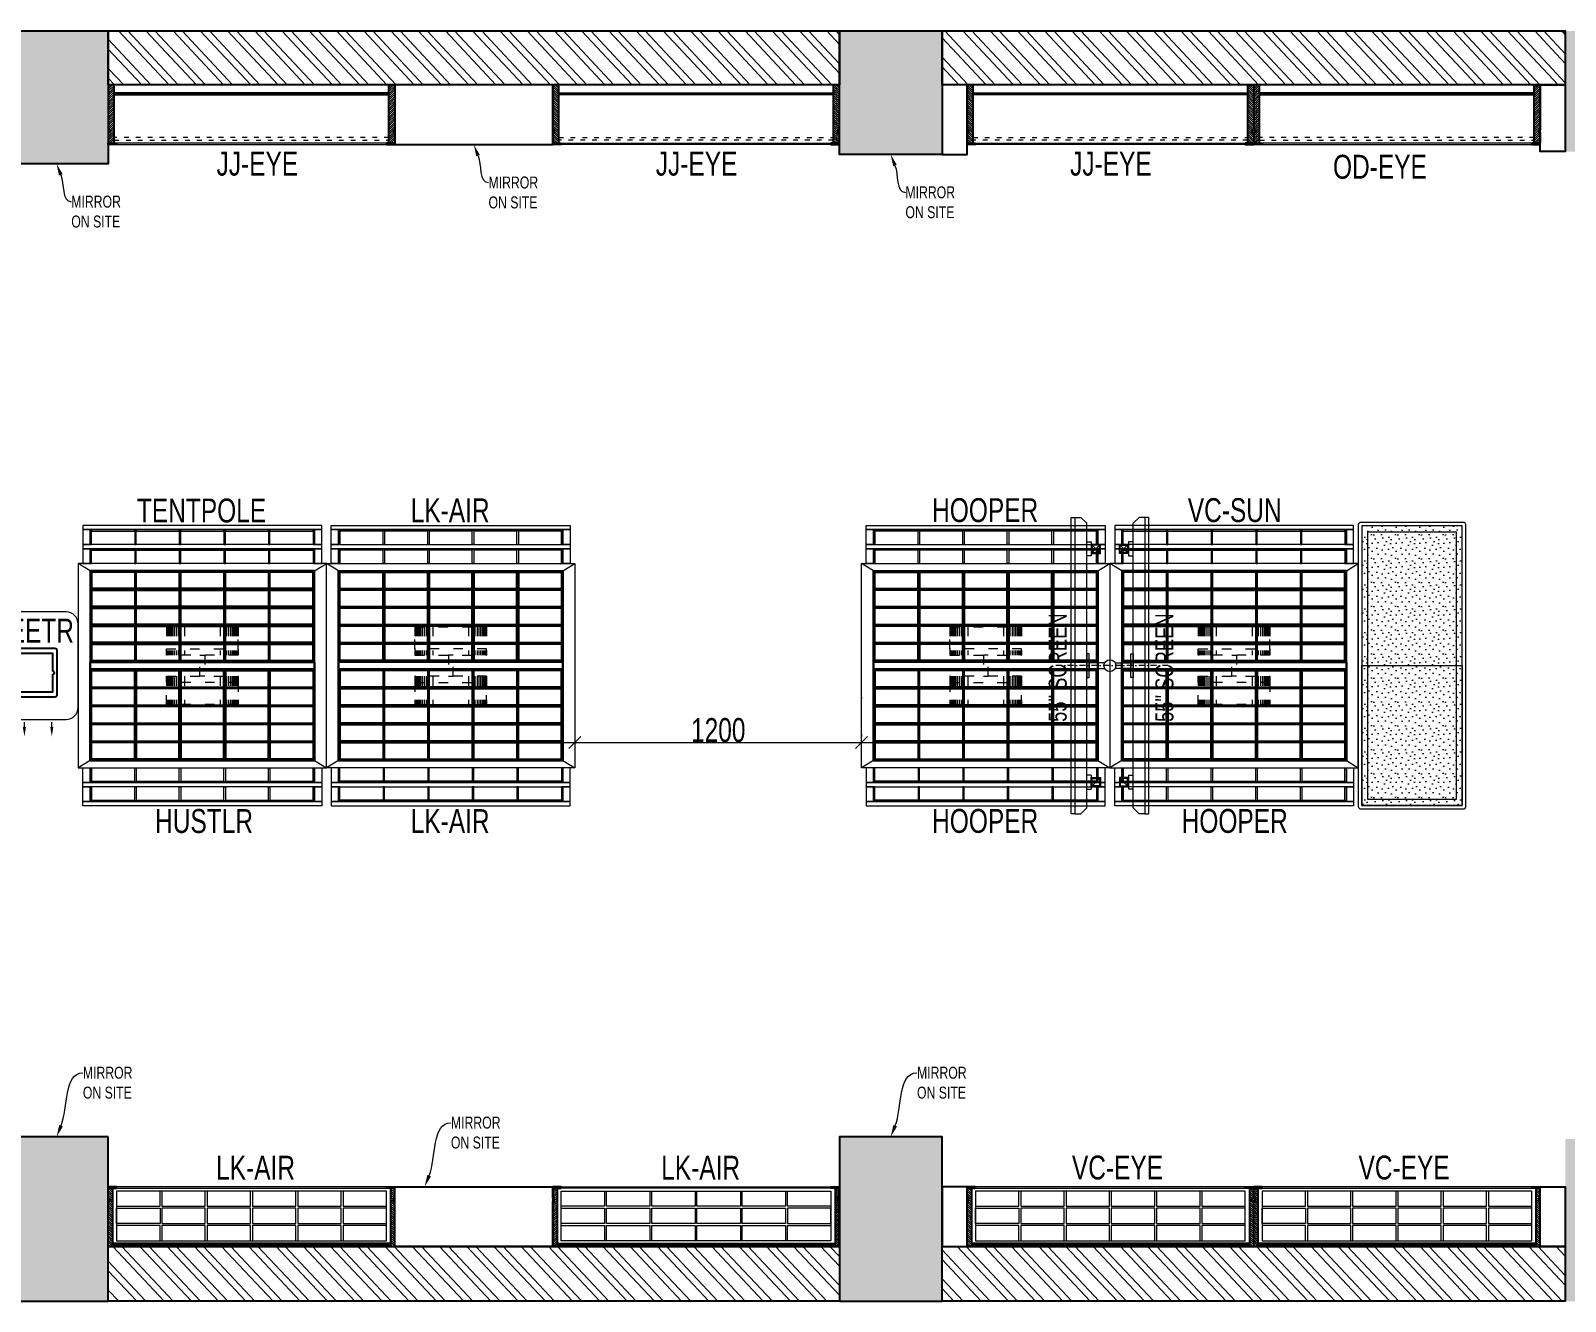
# Model space of a CAD drawing. Header units: feet. Extents: x 7066739 to 7090002, y -5586942 to -5581621.
# Drawn here: x 7072892 to 7079317, y -5586942 to -5581621 of the extents above; entities that cross this region are included whole.
import ezdxf
from ezdxf import colors
from ezdxf.entities.mleader import LeaderData, LeaderLine
from ezdxf.math import Vec2, Vec3

# ---------------------------------------------------------------- set-up
doc = ezdxf.new("R2010")
doc.units = ezdxf.units.FT
doc.header["$LTSCALE"] = 33
doc.header["$MEASUREMENT"] = 0
doc.header["$PDMODE"] = 3
doc.header["$PDSIZE"] = -1
for name, pattern in [('ACAD_ISO03W100', [30, 12, -18]), ('DASHDOT2', [0.5, 0.25, -0.125, 0, -0.125]), ('DOT2', [0.125, 0, -0.125]), ('HIDDEN2', [4.7625, 3.175, -1.5875])]:
    doc.linetypes.add(name, pattern=pattern)
doc.layers.add('A-WALL', color=1, linetype='Continuous')
doc.layers.add('column', color=10, linetype='Continuous')
for name, color, linetype, lineweight in [('LENS-DIM', 252, 'Continuous', 5), ('LENS-HATCH', 251, 'Continuous', 5), ('LENS-PARTITION', 21, 'Continuous', 25), ('LENS-TEXT', 31, 'Continuous', 5), ('LENS_DIMENSION', 193, 'Continuous', 0), ('LK-EQPMT', 3, 'Continuous', 18), ('LK-FF&E FLOOR', 1, 'Continuous', 9), ('LK-FF&E WALL', 1, 'Continuous', 9), ('LK-IT', 3, 'Continuous', 18), ('LN-ELEVATION-1', 81, 'Continuous', 25), ('LN-ELEVATION-2', 103, 'Continuous', 20), ('LN-ELEVATION-3', 125, 'Continuous', 18), ('LN-ELEVATION-4', 145, 'Continuous', 13), ('LN-ELEVATION-5', 167, 'Continuous', 5), ('LN-HATCH', 251, 'Continuous', 0), ('PLANO-TXT', 252, 'Continuous', 5)]:
    doc.layers.add(name, color=color, linetype=linetype, lineweight=lineweight)
doc.styles.add('LK TXT', font='GILC____.TTF', dxfattribs={"height": 100})
doc.styles.get("Standard").update_dxf_attribs({"font": 'GILC____.TTF'})
doc.dimstyles.new('100MM', dxfattribs={"dimtxt": 100, "dimasz": 50, "dimexe": 65, "dimexo": 65, "dimtad": 1, "dimdec": 0, "dimtxsty": 'Standard', "dimblk": 'OBLIQUE', "dimcen": 2.5, "dimdle": 65, "dimclrd": 256, "dimclre": 256, "dimclrt": 1, "dimadec": 0, "dimazin": 0, "dimtfac": 1, "dimtdec": 0, "dimtmove": 1, "dimatfit": 3, "dimfxl": 1, "dimlwd": -1, "dimlwe": -1, "dimarcsym": 0})
pattern_1 = [(45, (7858054.0837, 3504049.203), (-4.4901280605, 4.4901280605), [])]

# ---------------------------------------------------------------- blocks, each defined once
blk = doc.blocks.new('A$Cb4ac870e')
at = {"layer": 'column'}
h = blk.add_hatch(color=8, dxfattribs=at)
h.dxf.hatch_style = 1
h.paths.add_polyline_path([(-5928, 4888), (-6355, 4888), (-6355, 4338), (-5928, 4338)])
h.paths.add_polyline_path([(-10256, 4888), (-10685, 4888), (-10685, 4383), (-10256, 4383)])
h.paths.add_polyline_path([(-16785.5, 4888), (-17218.5, 4888), (-17218.5, 4332), (-16785.5, 4332)])
h.paths.add_polyline_path([(-19473.5, 257), (-19703.5, 257), (-19703.5, -432), (-19473.5, -432)])
h.paths.add_polyline_path([(-16785.5, 257), (-17218.5, 257), (-17218.5, -432), (-16785.5, -432)])
h.paths.add_polyline_path([(-13294.5, 257), (-13724.5, 257), (-13724.5, -432), (-13294.5, -432)])
h.paths.add_polyline_path([(0, 458), (-455, 458), (-455, 0), (0, 0)])
h.paths.add_polyline_path([(-20164.5, 59), (-20668.5, 59), (-20668.5, -432), (-20164.5, -432)])
h.paths.add_polyline_path([(-20181.5, 4377), (-20622.5, 4377), (-20622.5, 4888), (-20181.5, 4888)])
h.paths.add_polyline_path([(-10256, 248), (-10685, 248), (-10685, -432), (-10256, -432)])
h.paths.add_polyline_path([(-13724.5, 4888), (-13294.5, 4888), (-13294.5, 4371), (-13724.5, 4371)])
h.paths.add_polyline_path([(-19703.5, 4183), (-19703.5, 4888), (-19473.5, 4888), (-19473.5, 4183)])
h.paths.add_polyline_path([(0, 4888), (-438, 4888), (-438, 4365), (0, 4365)])
at = {"layer": 'LN-HATCH'}
h = blk.add_hatch(dxfattribs=at)
h.set_pattern_fill('ANSI32', color=256, scale=222, angle=88.11)
h.set_pattern_definition([(133.11, (-3379912.135, 5464496.31), (-60.7760807, -56.89315), []), (133.11, (-3379910.84, 5464535.53), (-60.7760807, -56.89315), [])])
h.paths.add_polyline_path([(-20622.5, 4659), (-22526.1, 4659), (-22526.1, 4889), (-20622.5, 4889)])
h.paths.add_polyline_path([(-19703.5, 4659), (-20181.5, 4659), (-20181.5, 4888), (-19703.5, 4888)])
h.paths.add_polyline_path([(-17218.5, 4659), (-19473.5, 4659), (-19473.5, 4888), (-17218.5, 4888)])
h.paths.add_polyline_path([(-13724.5, 4662), (-16785.5, 4662), (-16785.5, 4888), (-13724.5, 4888)])
h.paths.add_polyline_path([(-10685, 4662), (-13294.5, 4662), (-13294.5, 4888), (-10685, 4888)])
h.paths.add_polyline_path([(-6355, 4649), (-10256, 4649), (-10256, 4888), (-6355, 4888)])
h.paths.add_polyline_path([(-438, 4658), (-5928, 4658), (-5928, 4888), (-438, 4888)])
h.paths.add_polyline_path([(-227.5, 458), (0, 458), (0, 4365), (-227.5, 4365)])
h.paths.add_polyline_path([(-10256, -202), (-6729, -202), (-6729, 230), (-455, 230), (-455, 0), (-6499, 0), (-6499, -432), (-10256, -432)])
h.paths.add_polyline_path([(-13294.5, -202), (-10685, -202), (-10685, -432), (-13294.5, -432)])
h.paths.add_polyline_path([(-16785.5, -202), (-13724.5, -202), (-13724.5, -432), (-16785.5, -432)])
h.paths.add_polyline_path([(-19473.5, -202), (-17218.5, -202), (-17218.5, -432), (-19473.5, -432)])
h.paths.add_polyline_path([(-20164.5, -202), (-19703.5, -202), (-19703.5, -432), (-20164.5, -432)])
h.paths.add_polyline_path([(-21695.5, -190), (-20668.5, -190), (-20668.5, -432), (-21695.5, -432)])
at = {"layer": 'A-WALL'}
for points in [[(-13724.5, 4662), (-16785.5, 4662), (-16785.5, 4888), (-13724.5, 4888)], [(-10685, 4662), (-13294.5, 4662), (-13294.5, 4888), (-10685, 4888)], [(-16785.5, -202), (-13724.5, -202), (-13724.5, -432), (-16785.5, -432)], [(-13294.5, -202), (-10685, -202), (-10685, -432), (-13294.5, -432)]]:
    blk.add_lwpolyline(points, close=True, dxfattribs=at)
at = {"layer": 'column'}
for points in [[(-17218.5, 4888), (-16785.5, 4888), (-16785.5, 4332), (-17218.5, 4332)], [(-16785.5, 257), (-17218.5, 257), (-17218.5, -432), (-16785.5, -432)]]:
    blk.add_lwpolyline(points, close=True, dxfattribs=at)
for points in [[(-13724.5, 4888), (-13294.5, 4888), (-13294.5, 4371), (-13724.5, 4371), (-13724.5, 4888)], [(-13294.5, -432), (-13294.5, 257), (-13724.5, 257), (-13724.5, -432), (-13294.5, -432)]]:
    blk.add_lwpolyline(points, dxfattribs=at)
blk = doc.blocks.new('VC HD 1200')
at = {"layer": 'LN-HATCH', "ltscale": 0.5}
h = blk.add_hatch(dxfattribs=at)
h.set_pattern_fill('ANSI31', color=256, scale=2)
h.set_pattern_definition([(45, (3760859.753, 1795248.936), (-4.490128061, 4.490128061), [])])
h.paths.add_polyline_path([(-1200, 250), (-1200, 60), (-1194, 60), (-1194, 50), (-1200, 50), (-1200, 6), (-1182, 6), (-1182, 250)])
h = blk.add_hatch(dxfattribs=at)
h.set_pattern_fill('ANSI31', color=256, scale=2)
h.set_pattern_definition(pattern_1)
h.paths.add_polyline_path([(0, 250), (0, 60), (-6, 60), (-6, 50), (0, 50), (0, 6), (-18, 6), (-18, 250)])
h = blk.add_hatch(dxfattribs=at)
h.set_pattern_fill('ANSI31', color=256, scale=2)
h.set_pattern_definition([(45, (7858047.0837, 3504049.203), (-4.4901280605, 4.4901280605), [])])
h.paths.add_polyline_path([(-1165, 6), (-1165, 0), (-1200, 0), (-1200, 6)])
h = blk.add_hatch(dxfattribs=at)
h.set_pattern_fill('ANSI31', color=256, scale=2)
h.set_pattern_definition(pattern_1)
h.paths.add_polyline_path([(-28, 6), (-28, 0), (0, 0), (0, 6)])
at = {"layer": 'LN-ELEVATION-1', "ltscale": 0.5}
for points in [[(-1200, 250), (-1200, 60), (-1194, 60), (-1194, 50), (-1200, 50), (-1200, 6), (-1182, 6), (-1182, 250)], [(-18, 238), (-1182, 238), (-1182, 244), (-18, 244)], [(0, 250), (0, 60), (-6, 60), (-6, 50), (0, 50), (0, 6), (-18, 6), (-18, 250)], [(-1165, 6), (-1165, 0), (-1200, 0), (-1200, 6)], [(-35, 6), (-35, 0), (0, 0), (0, 6)]]:
    blk.add_lwpolyline(points, close=True, dxfattribs=at)
at = {"layer": 'LN-ELEVATION-3', "ltscale": 0.5}
for p, q in [((-1182, 250), (-18, 250)), ((-1165, 6), (-35, 6)), ((-35, 0), (-1165, 0))]:
    blk.add_line(p, q, dxfattribs=at)
for points in [[(-1165, 226), (-35, 226), (-35, 18), (-1165, 18)], [(-1165, 226), (-983.3, 226), (-983.3, 162), (-1165, 162)], [(-975.3, 226), (-793.7, 226), (-793.7, 162), (-975.3, 162)], [(-785.7, 226), (-604, 226), (-604, 162), (-785.7, 162)], [(-596, 226), (-414.3, 226), (-414.3, 162), (-596, 162)], [(-406.3, 226), (-224.7, 226), (-224.7, 162), (-406.3, 162)], [(-216.7, 226), (-35, 226), (-35, 162), (-216.7, 162)], [(-1165, 90), (-983.3, 90), (-983.3, 154), (-1165, 154)], [(-975.3, 154), (-793.7, 154), (-793.7, 90), (-975.3, 90)], [(-785.7, 154), (-604, 154), (-604, 90), (-785.7, 90)], [(-596, 154), (-414.3, 154), (-414.3, 90), (-596, 90)], [(-406.3, 154), (-224.7, 154), (-224.7, 90), (-406.3, 90)], [(-216.7, 154), (-35, 154), (-35, 90), (-216.7, 90)], [(-1165, 82), (-983.3, 82), (-983.3, 18), (-1165, 18)], [(-975.3, 82), (-793.7, 82), (-793.7, 18), (-975.3, 18)], [(-785.7, 82), (-604, 82), (-604, 18), (-785.7, 18)], [(-596, 82), (-414.3, 82), (-414.3, 18), (-596, 18)], [(-406.3, 82), (-224.7, 82), (-224.7, 18), (-406.3, 18)], [(-216.7, 82), (-35, 82), (-35, 18), (-216.7, 18)]]:
    blk.add_lwpolyline(points, close=True, dxfattribs=at)
blk = doc.blocks.new('ffgd')
at = {"layer": 'LN-ELEVATION-4', "linetype": 'ACAD_ISO03W100', "ltscale": 0.1}
blk.add_lwpolyline([(0, 47.3), (0, -41.5), (-20, -41.5), (-20, 47.3)], close=True, dxfattribs=at)
at = {"layer": 'LN-ELEVATION-5', "linetype": 'ACAD_ISO03W100', "ltscale": 0.1}
for p, q in [((-159.9, 165.7), (-159.9, 47.3)), ((-159.7, 165.7), (-159.7, 47.3)), ((-159.4, 165.7), (-159.4, 47.3)), ((-159, 165.7), (-159, 47.3)), ((-158.5, 165.7), (-158.5, 47.3)), ((-157.9, 165.7), (-157.9, 47.3)), ((-157.1, 165.7), (-157.1, 47.3)), ((-156.1, 165.7), (-156.1, 47.3)), ((-154.1, 165.7), (-154.1, 47.3)), ((-151.1, 165.7), (-151.1, 47.3)), ((-146.1, 165.7), (-146.1, 47.3)), ((-141.1, 165.7), (-141.1, 47.3)), ((-135.1, 165.7), (-135.1, 47.3)), ((-128.1, 165.7), (-128.1, 47.3)), ((-120.1, 165.7), (-120.1, 47.3)), ((-111.1, 165.7), (-111.1, 47.3)), ((-102.1, 165.7), (-102.1, 47.3)), ((-85, 165.7), (-85, 47.3)), ((65, 165.7), (65, 47.3)), ((82.1, 165.7), (82.1, 47.3)), ((91.1, 165.7), (91.1, 47.3)), ((100.1, 165.7), (100.1, 47.3)), ((108.1, 165.7), (108.1, 47.3)), ((115.1, 165.7), (115.1, 47.3)), ((121.1, 165.7), (121.1, 47.3)), ((126.1, 165.7), (126.1, 47.3)), ((131.1, 165.7), (131.1, 47.3)), ((134.1, 165.7), (134.1, 47.3)), ((136.1, 165.7), (136.1, 47.3)), ((137.1, 165.7), (137.1, 47.3)), ((137.9, 165.7), (137.9, 47.3)), ((138.5, 165.7), (138.5, 47.3)), ((139, 165.7), (139, 47.3)), ((139.4, 165.7), (139.4, 47.3)), ((139.7, 165.7), (139.7, 47.3)), ((139.9, 165.7), (139.9, 47.3)), ((-159.9, -41.5), (-159.9, -159.9)), ((-159.7, -41.5), (-159.7, -159.9)), ((-159.4, -41.5), (-159.4, -159.9)), ((-159, -41.5), (-159, -159.9)), ((-158.5, -41.5), (-158.5, -159.9)), ((-157.9, -41.5), (-157.9, -159.9)), ((-157.1, -41.5), (-157.1, -159.9)), ((-156.1, -41.5), (-156.1, -159.9)), ((-154.1, -41.5), (-154.1, -159.9)), ((-151.1, -41.5), (-151.1, -159.9)), ((-146.1, -41.5), (-146.1, -159.9)), ((-141.1, -41.5), (-141.1, -159.9)), ((-135.1, -41.5), (-135.1, -159.9)), ((-128.1, -41.5), (-128.1, -159.9)), ((-120.1, -41.5), (-120.1, -159.9)), ((-111.1, -41.5), (-111.1, -159.9)), ((-102.1, -41.5), (-102.1, -159.9)), ((-85, -41.5), (-85, -159.9)), ((65, -41.5), (65, -159.9)), ((82.1, -41.5), (82.1, -159.9)), ((91.1, -41.5), (91.1, -159.9)), ((100.1, -41.5), (100.1, -159.9)), ((108.1, -41.5), (108.1, -159.9)), ((115.1, -41.5), (115.1, -159.9)), ((121.1, -41.5), (121.1, -159.9)), ((126.1, -41.5), (126.1, -159.9)), ((131.1, -41.5), (131.1, -159.9)), ((134.1, -41.5), (134.1, -159.9)), ((136.1, -41.5), (136.1, -159.9)), ((137.1, -41.5), (137.1, -159.9)), ((137.9, -41.5), (137.9, -159.9)), ((138.5, -41.5), (138.5, -159.9)), ((139, -41.5), (139, -159.9)), ((139.4, -41.5), (139.4, -159.9)), ((139.7, -41.5), (139.7, -159.9)), ((139.9, -41.5), (139.9, -159.9))]:
    blk.add_line(p, q, dxfattribs=at)
for points in [[(140, 73), (140, 165.7), (-160, 165.7), (-160, 73)], [(140, -67.1), (140, -159.9), (-160, -159.9), (-160, -67.1)]]:
    blk.add_lwpolyline(points, dxfattribs=at)
for points in [[(140, 73), (140, 47.3), (-160, 47.3), (-160, 73)], [(140, -41.5), (140, -67.1), (-160, -67.1), (-160, -41.5)]]:
    blk.add_lwpolyline(points, close=True, dxfattribs=at)
blk = doc.blocks.new('EURO 1040 x 1175')
at = {"layer": 'LN-ELEVATION-1'}
for points in [[(-470, -327.4), (470, -327.4), (470, 467.6), (-470, 467.6)], [(-470, 85.1), (470, 85.1), (470, 467.6), (-470, 467.6)], [(-283.2, 85.1), (-277.2, 85.1), (-277.2, 467.6), (-283.2, 467.6)], [(-96.4, 85.1), (-90.4, 85.1), (-90.4, 467.6), (-96.4, 467.6)], [(90.4, 85.1), (96.4, 85.1), (96.4, 467.6), (90.4, 467.6)], [(277.2, 85.1), (283.2, 85.1), (283.2, 467.6), (277.2, 467.6)], [(-470, 386.6), (-283.2, 386.6), (-283.2, 392.6), (-470, 392.6)], [(-277.2, 386.6), (-96.4, 386.6), (-96.4, 392.6), (-277.2, 392.6)], [(-90.4, 386.6), (90.4, 386.6), (90.4, 392.6), (-90.4, 392.6)], [(96.4, 386.6), (277.2, 386.6), (277.2, 392.6), (96.4, 392.6)], [(283.2, 386.6), (470, 386.6), (470, 392.6), (283.2, 392.6)], [(-470, 311.2), (-283.2, 311.2), (-283.2, 317.2), (-470, 317.2)], [(-277.2, 311.2), (-96.4, 311.2), (-96.4, 317.2), (-277.2, 317.2)], [(-90.4, 311.2), (90.4, 311.2), (90.4, 317.2), (-90.4, 317.2)], [(96.4, 311.2), (277.2, 311.2), (277.2, 317.2), (96.4, 317.2)], [(283.2, 311.2), (470, 311.2), (470, 317.2), (283.2, 317.2)], [(-470, 235.8), (-283.2, 235.8), (-283.2, 241.8), (-470, 241.8)], [(-277.2, 235.8), (-96.4, 235.8), (-96.4, 241.8), (-277.2, 241.8)], [(-90.4, 235.8), (90.4, 235.8), (90.4, 241.8), (-90.4, 241.8)], [(96.4, 235.8), (277.2, 235.8), (277.2, 241.8), (96.4, 241.8)], [(283.2, 235.8), (470, 235.8), (470, 241.8), (283.2, 241.8)], [(-470, 160.4), (-283.2, 160.4), (-283.2, 166.4), (-470, 166.4)], [(-277.2, 160.4), (-96.4, 160.4), (-96.4, 166.4), (-277.2, 166.4)], [(-90.4, 160.4), (90.4, 160.4), (90.4, 166.4), (-90.4, 166.4)], [(96.4, 160.4), (277.2, 160.4), (277.2, 166.4), (96.4, 166.4)], [(283.2, 160.4), (470, 160.4), (470, 166.4), (283.2, 166.4)], [(-470, 85.1), (470, 85.1), (470, 55.1), (-470, 55.1)], [(-470, 55.1), (470, 55.1), (470, -327.4), (-470, -327.4)], [(-283.2, 55.1), (-277.2, 55.1), (-277.2, -327.4), (-283.2, -327.4)], [(-96.4, 55.1), (-90.4, 55.1), (-90.4, -327.4), (-96.4, -327.4)], [(90.4, 55.1), (96.4, 55.1), (96.4, -327.4), (90.4, -327.4)], [(277.2, 55.1), (283.2, 55.1), (283.2, -327.4), (277.2, -327.4)], [(-470, -20.3), (-283.2, -20.3), (-283.2, -26.3), (-470, -26.3)], [(-277.2, -20.3), (-96.4, -20.3), (-96.4, -26.3), (-277.2, -26.3)], [(-90.4, -20.3), (90.4, -20.3), (90.4, -26.3), (-90.4, -26.3)], [(96.4, -20.3), (277.2, -20.3), (277.2, -26.3), (96.4, -26.3)], [(283.2, -20.3), (470, -20.3), (470, -26.3), (283.2, -26.3)], [(-470, -95.7), (-283.2, -95.7), (-283.2, -101.7), (-470, -101.7)], [(-277.2, -95.7), (-96.4, -95.7), (-96.4, -101.7), (-277.2, -101.7)], [(-90.4, -95.7), (90.4, -95.7), (90.4, -101.7), (-90.4, -101.7)], [(96.4, -95.7), (277.2, -95.7), (277.2, -101.7), (96.4, -101.7)], [(283.2, -95.7), (470, -95.7), (470, -101.7), (283.2, -101.7)], [(-470, -171.1), (-283.2, -171.1), (-283.2, -177.1), (-470, -177.1)], [(-277.2, -171.1), (-96.4, -171.1), (-96.4, -177.1), (-277.2, -177.1)], [(-90.4, -171.1), (90.4, -171.1), (90.4, -177.1), (-90.4, -177.1)], [(96.4, -171.1), (277.2, -171.1), (277.2, -177.1), (96.4, -177.1)], [(283.2, -171.1), (470, -171.1), (470, -177.1), (283.2, -177.1)], [(-470, -246.4), (-283.2, -246.4), (-283.2, -252.4), (-470, -252.4)], [(-277.2, -246.4), (-96.4, -246.4), (-96.4, -252.4), (-277.2, -252.4)], [(-90.4, -246.4), (90.4, -246.4), (90.4, -252.4), (-90.4, -252.4)], [(96.4, -246.4), (277.2, -246.4), (277.2, -252.4), (96.4, -252.4)], [(283.2, -246.4), (470, -246.4), (470, -252.4), (283.2, -252.4)]]:
    blk.add_lwpolyline(points, close=True, dxfattribs=at)
for points in [[(-283.2, 461.6), (-464, 461.6), (-464, 317.2)], [(-96.4, 461.6), (-277.2, 461.6)], [(90.4, 461.6), (-90.4, 461.6)], [(277.2, 461.6), (96.4, 461.6)], [(464, 317.2), (464, 461.6), (283.2, 461.6)], [(-464, 311.2), (-464, 241.8)], [(464, 241.8), (464, 311.2)], [(-464, 235.8), (-464, 166.4)], [(464, 166.4), (464, 235.8)], [(-464, 160.4), (-464, 91.1), (-283.2, 91.1)], [(283.2, 91.1), (464, 91.1), (464, 160.4)], [(-277.2, 91.1), (-96.4, 91.1)], [(-90.4, 91.1), (90.4, 91.1)], [(96.4, 91.1), (277.2, 91.1)], [(-464, -20.3), (-464, 49.1), (-283.2, 49.1)], [(-277.2, 49.1), (-96.4, 49.1)], [(-90.4, 49.1), (90.4, 49.1)], [(96.4, 49.1), (277.2, 49.1)], [(283.2, 49.1), (464, 49.1), (464, -20.3)], [(-464, -95.7), (-464, -26.3)], [(464, -26.3), (464, -95.7)], [(-464, -171.1), (-464, -101.7)], [(464, -101.7), (464, -171.1)], [(-283.2, -321.4), (-464, -321.4), (-464, -177.1)], [(464, -177.1), (464, -321.4), (283.2, -321.4)], [(-96.4, -321.4), (-277.2, -321.4)], [(90.4, -321.4), (-90.4, -321.4)], [(277.2, -321.4), (96.4, -321.4)]]:
    blk.add_lwpolyline(points, dxfattribs=at)
at = {"layer": 'LN-ELEVATION-2'}
blk.add_lwpolyline([(-520, -357.4), (520, -357.4), (520, 497.6), (-520, 497.6)], close=True, dxfattribs=at)
for points in [[(-470, 467.6), (-520, 497.6)], [(470, 467.6), (520, 497.6)], [(-470, -327.4), (-520, -357.4)], [(470, -327.4), (520, -357.4)]]:
    blk.add_lwpolyline(points, dxfattribs=at)
at = {"layer": 'LN-ELEVATION-3'}
for points in [[(-500, 559.6), (500, 559.6), (500, 577.6), (-500, 577.6)], [(-500, 497.6), (-470, 497.6), (-470, 559.6), (-500, 559.6)], [(470, 497.6), (500, 497.6), (500, 559.6), (470, 559.6)], [(-500, -357.4), (-470, -357.4), (-470, -419.4), (-500, -419.4)], [(470, -357.4), (500, -357.4), (500, -419.4), (470, -419.4)], [(-500, -419.4), (500, -419.4), (500, -437.4), (-500, -437.4)]]:
    blk.add_lwpolyline(points, close=True, dxfattribs=at)
at = {"layer": 'LN-ELEVATION-4'}
for points in [[(-500, 639.6), (500, 639.6), (500, 657.6), (-500, 657.6)], [(-500, 577.6), (-470, 577.6), (-470, 639.6), (-500, 639.6)], [(470, 577.6), (500, 577.6), (500, 639.6), (470, 639.6)], [(-470, 497.6), (-464, 497.6), (-464, 559.6), (-470, 559.6)], [(-464, 553.6), (-283.2, 553.6), (-283.2, 559.6), (-464, 559.6)], [(-283.2, 497.6), (-277.2, 497.6), (-277.2, 559.6), (-283.2, 559.6)], [(-277.2, 553.6), (-96.4, 553.6), (-96.4, 559.6), (-277.2, 559.6)], [(-96.4, 497.6), (-90.4, 497.6), (-90.4, 559.6), (-96.4, 559.6)], [(-90.4, 553.6), (90.4, 553.6), (90.4, 559.6), (-90.4, 559.6)], [(90.4, 497.6), (96.4, 497.6), (96.4, 559.6), (90.4, 559.6)], [(96.4, 553.6), (277.2, 553.6), (277.2, 559.6), (96.4, 559.6)], [(277.2, 497.6), (283.2, 497.6), (283.2, 559.6), (277.2, 559.6)], [(283.2, 553.6), (464, 553.6), (464, 559.6), (283.2, 559.6)], [(464, 497.6), (470, 497.6), (470, 559.6), (464, 559.6)], [(-470, -357.4), (-464, -357.4), (-464, -419.4), (-470, -419.4)], [(-283.2, -357.4), (-277.2, -357.4), (-277.2, -419.4), (-283.2, -419.4)], [(-96.4, -357.4), (-90.4, -357.4), (-90.4, -419.4), (-96.4, -419.4)], [(90.4, -357.4), (96.4, -357.4), (96.4, -419.4), (90.4, -419.4)], [(277.2, -357.4), (283.2, -357.4), (283.2, -419.4), (277.2, -419.4)], [(464, -357.4), (470, -357.4), (470, -419.4), (464, -419.4)], [(-500, -437.4), (-470, -437.4), (-470, -499.4), (-500, -499.4)], [(-464, -413.4), (-283.2, -413.4), (-283.2, -419.4), (-464, -419.4)], [(-277.2, -413.4), (-96.4, -413.4), (-96.4, -419.4), (-277.2, -419.4)], [(-90.4, -413.4), (90.4, -413.4), (90.4, -419.4), (-90.4, -419.4)], [(96.4, -413.4), (277.2, -413.4), (277.2, -419.4), (96.4, -419.4)], [(283.2, -413.4), (464, -413.4), (464, -419.4), (283.2, -419.4)], [(470, -437.4), (500, -437.4), (500, -499.4), (470, -499.4)], [(-500, -499.4), (500, -499.4), (500, -517.4), (-500, -517.4)]]:
    blk.add_lwpolyline(points, close=True, dxfattribs=at)
at = {"layer": 'LN-ELEVATION-5'}
for points in [[(-470, 577.6), (-464, 577.6), (-464, 639.6), (-470, 639.6)], [(-464, 633.6), (-283.2, 633.6), (-283.2, 639.6), (-464, 639.6)], [(-283.2, 577.6), (-277.2, 577.6), (-277.2, 639.6), (-283.2, 639.6)], [(-277.2, 633.6), (-96.4, 633.6), (-96.4, 639.6), (-277.2, 639.6)], [(-96.4, 577.6), (-90.4, 577.6), (-90.4, 639.6), (-96.4, 639.6)], [(-90.4, 633.6), (90.4, 633.6), (90.4, 639.6), (-90.4, 639.6)], [(90.4, 577.6), (96.4, 577.6), (96.4, 639.6), (90.4, 639.6)], [(96.4, 633.6), (277.2, 633.6), (277.2, 639.6), (96.4, 639.6)], [(277.2, 577.6), (283.2, 577.6), (283.2, 639.6), (277.2, 639.6)], [(283.2, 633.6), (464, 633.6), (464, 639.6), (283.2, 639.6)], [(464, 577.6), (470, 577.6), (470, 639.6), (464, 639.6)], [(-470, -437.4), (-464, -437.4), (-464, -499.4), (-470, -499.4)], [(-283.2, -437.4), (-277.2, -437.4), (-277.2, -499.4), (-283.2, -499.4)], [(-96.4, -437.4), (-90.4, -437.4), (-90.4, -499.4), (-96.4, -499.4)], [(90.4, -437.4), (96.4, -437.4), (96.4, -499.4), (90.4, -499.4)], [(277.2, -437.4), (283.2, -437.4), (283.2, -499.4), (277.2, -499.4)], [(464, -437.4), (470, -437.4), (470, -499.4), (464, -499.4)], [(-464, -493.4), (-283.2, -493.4), (-283.2, -499.4), (-464, -499.4)], [(-277.2, -493.4), (-96.4, -493.4), (-96.4, -499.4), (-277.2, -499.4)], [(-90.4, -493.4), (90.4, -493.4), (90.4, -499.4), (-90.4, -499.4)], [(96.4, -493.4), (277.2, -493.4), (277.2, -499.4), (96.4, -499.4)], [(283.2, -493.4), (464, -493.4), (464, -499.4), (283.2, -499.4)]]:
    blk.add_lwpolyline(points, close=True, dxfattribs=at)
at = {"layer": 'LENS-DIM'}
blk.add_blockref('ffgd', (10, 67.1), dxfattribs=at)
blk = doc.blocks.new('GREETR 450x450')
at = {"layer": 'LN-ELEVATION-1', "linetype": 'ByBlock', "lineweight": -2}
for p, q in [((481.3, 339.7), (461, 339.7)), ((481.3, 225), (461, 225)), ((481.3, 110.3), (461, 110.3))]:
    blk.add_line(p, q, dxfattribs=at)
at = {"layer": 'LN-ELEVATION-1'}
for points in [[(355.5, 98.3), (355.5, 352.3, 0.414214), (345.5, 362.3), (163.5, 362.3, 0.414214), (153.5, 352.3), (153.5, 98.3, 0.414214), (163.5, 88.3), (345.5, 88.3, 0.414214)], [(264, 342.8), (336.5, 342.8), (336.5, 107.8), (172.5, 107.8), (172.5, 342.8), (245, 342.8, 0.327538), (246.9, 344.2, -0.733799), (262.1, 344.2, 0.327538)]]:
    blk.add_lwpolyline(points, format="xyb", close=True, dxfattribs=at)
at = {"layer": 'LN-ELEVATION-1', "linetype": 'ByBlock', "lineweight": -2}
for points in [[(481.3, 346.4), (481.3, 333.1), (521.3, 339.7)], [(481.3, 231.7), (481.3, 218.3), (521.3, 225)], [(481.3, 116.9), (481.3, 103.6), (521.3, 110.3)]]:
    blk.add_solid(points, dxfattribs=at)
at = {"layer": 'LN-ELEVATION-2'}
blk.add_lwpolyline([(50, 0), (400, 0, 0.414214), (450, 50), (450, 400, 0.414214), (400, 450), (50, 450, 0.414214), (0, 400), (0, 50, 0.414214)], format="xyb", close=True, dxfattribs=at)
at = {"layer": 'LENS-TEXT', "color": 0, "linetype": 'Continuous', "ltscale": 3, "insert": (78.9, 218.7), "char_height": 100, "attachment_point": 5, "rotation": 90, "style": 'LK TXT'}
blk.add_mtext_dynamic_manual_height_columns('GREETR', width=353.056, gutter_width=0.5, heights=[0], dxfattribs=at)
blk = doc.blocks.new('JJ SH 1200')
at = {"layer": 'LN-HATCH', "ltscale": 0.5}
h = blk.add_hatch(dxfattribs=at)
h.set_pattern_fill('ANSI31', color=256, scale=2)
h.set_pattern_definition([(45, (4097187.331, 1708800.267), (-4.4901280605, 4.4901280605), [])])
h.paths.add_polyline_path([(792.1, 220), (792.1, 30), (786.1, 30), (786.1, 20), (792.1, 20), (792.1, -24), (767.1, -24), (767.1, 220)])
h.paths.add_polyline_path([(-382.9, 180), (767.1, 180), (767.1, 186), (-382.9, 186)])
h.paths.add_polyline_path([(757.1, -24), (757.1, -30), (792.1, -30), (792.1, -24)])
h.paths.add_polyline_path([(-407.9, 220), (-407.9, 30), (-401.9, 30), (-401.9, 20), (-407.9, 20), (-407.9, -24), (-382.9, -24), (-382.9, 220)])
h.paths.add_polyline_path([(-372.9, -24), (-372.9, -30), (-407.9, -30), (-407.9, -24)])
at = {"layer": 'LN-ELEVATION-1', "ltscale": 0.5}
for points in [[(-407.9, 220), (-407.9, 30), (-401.9, 30), (-401.9, 20), (-407.9, 20), (-407.9, -24), (-382.9, -24), (-382.9, 220)], [(792.1, 220), (792.1, 30), (786.1, 30), (786.1, 20), (792.1, 20), (792.1, -24), (767.1, -24), (767.1, 220)], [(-382.9, 180), (767.1, 180), (767.1, 186), (-382.9, 186)], [(-372.9, -24), (-372.9, -30), (-407.9, -30), (-407.9, -24)], [(757.1, -24), (757.1, -30), (792.1, -30), (792.1, -24)]]:
    blk.add_lwpolyline(points, close=True, dxfattribs=at)
at = {"layer": 'LN-ELEVATION-3', "ltscale": 0.5}
for p, q in [((767.1, 220), (-382.9, 220)), ((757.1, -24), (-372.9, -24)), ((-372.9, -30), (757.1, -30))]:
    blk.add_line(p, q, dxfattribs=at)
at = {"layer": 'LN-ELEVATION-4', "linetype": 'ACAD_ISO03W100', "ltscale": 0.05}
blk.add_lwpolyline([(767.1, 0), (-382.9, 0), (-382.9, -12), (767.1, -12)], close=True, dxfattribs=at)
blk = doc.blocks.new('_Oblique')
at = {"color": 0, "lineweight": -2}
blk.add_line((-0.5, -0.5), (0.5, 0.5), dxfattribs=at)
blk = doc.blocks.new('*D50')
at = {"layer": 'Defpoints', "color": 0}
for p in [(7075170.5, -5584280.4), (7076370.5, -5584280.4), (7076370.5, -5584602.4)]:
    blk.add_point(p, dxfattribs=at)
at = {"layer": 'LENS_DIMENSION', "linetype": 'DOT2'}
for p, q in [((7075170.5, -5584345.4), (7075170.5, -5584667.4)), ((7076370.5, -5584345.4), (7076370.5, -5584667.4))]:
    blk.add_line(p, q, dxfattribs=at)
at = {"layer": 'LENS_DIMENSION'}
blk.add_line((7075105.5, -5584602.4), (7076435.5, -5584602.4), dxfattribs=at)
at = {"layer": 'LENS_DIMENSION', "xscale": 50, "yscale": 50, "zscale": 50, "rotation": 180}
blk.add_blockref('_Oblique', (7075170.5, -5584602.4), dxfattribs=at)
at = {"layer": 'LENS_DIMENSION', "xscale": 50, "yscale": 50, "zscale": 50}
blk.add_blockref('_Oblique', (7076370.5, -5584602.4), dxfattribs=at)
at = {"layer": 'LENS_DIMENSION', "color": 1, "insert": (7075770.5, -5584550.6), "char_height": 100, "attachment_point": 5}
blk.add_mtext('1200', dxfattribs=at)
blk = doc.blocks.new('55INCH')
at = {"layer": 'LK-EQPMT', "ltscale": 12}
for p, q in [((2111558.8, 1135690.5), (2111583.2, 1135690.5)), ((2111583.2, 1135690.5), (2111607.7, 1135666)), ((2111607.7, 1134473.9), (2111607.7, 1135666)), ((2111607.7, 1135587.9), (2111627.2, 1135587.9)), ((2111627.2, 1135587.9), (2111627.2, 1135529.3)), ((2111627.2, 1135529.3), (2111607.7, 1135529.3)), ((2111627.2, 1134610.6), (2111607.7, 1134610.6)), ((2111627.2, 1134610.6), (2111627.2, 1134552)), ((2111607.7, 1134552), (2111627.2, 1134552)), ((2111583.2, 1134449.5), (2111607.7, 1134473.9)), ((2111558.8, 1134449.5), (2111583.2, 1134449.5))]:
    blk.add_line(p, q, dxfattribs=at)
at = {"layer": 'LK-EQPMT'}
for p, q in [((2111661.6, 1135543.3), (2111631, 1135573.9)), ((2111661.6, 1135573.9), (2111631, 1135543.3)), ((2111661.6, 1134597.1), (2111631, 1134566.5))]:
    blk.add_line(p, q, dxfattribs=at)
at = {"layer": 'LK-EQPMT', "ltscale": 12}
blk.add_lwpolyline([(2111542.6, 1135690.5), (2111558.8, 1135690.5), (2111558.8, 1134449.5), (2111542.6, 1134449.5)], close=True, dxfattribs=at)
at = {"layer": 'LK-EQPMT'}
for points in [[(2111627.2, 1135577.7), (2111627.2, 1135539.5), (2111665.4, 1135539.5), (2111665.4, 1135577.7)], [(2111631, 1135573.9), (2111631, 1135543.3), (2111661.6, 1135543.3), (2111661.6, 1135573.9)], [(2111627.2, 1134562.7), (2111627.2, 1134600.9), (2111665.4, 1134600.9), (2111665.4, 1134562.7)], [(2111631, 1134566.5), (2111631, 1134597.1), (2111661.6, 1134597.1), (2111661.6, 1134566.5)]]:
    blk.add_lwpolyline(points, close=True, dxfattribs=at)
blk = doc.blocks.new('2 seater bench')
at = {"layer": 'LENS-HATCH', "lineweight": 0}
h = blk.add_hatch(dxfattribs=at)
h.set_pattern_fill('STIP1', color=177, scale=100, angle=270, pattern_type=2)
h.set_pattern_definition([(270, (6617251.08, -170421.61), (100, -2e-13), [0, -100]), (270, (6617235.08, -170433.61), (100, -2e-13), [0, -100]), (270, (6617211.08, -170428.61), (100, -2e-13), [0, -100]), (270, (6617188.08, -170463.61), (100, -2e-13), [0, -100]), (270, (6617224.08, -170460.61), (100, -2e-13), [0, -100]), (270, (6617248.08, -170487.61), (100, -2e-13), [0, -100]), (270, (6617255.08, -170452.61), (100, -2e-13), [0, -100]), (270, (6617214.08, -170494.61), (100, -2e-13), [0, -100]), (270, (6617182.08, -170489.61), (100, -2e-13), [0, -100]), (270, (6617167.08, -170415.61), (100, -2e-13), [0, -100]), (270, (6617187.08, -170433.61), (100, -2e-13), [0, -100]), (270, (6617168.08, -170447.61), (100, -2e-13), [0, -100]), (270, (6617232.08, -170508.61), (100, -2e-13), [0, -100]), (270, (6617207.08, -170476.61), (100, -2e-13), [0, -100]), (270, (6617240.08, -170468.61), (100, -2e-13), [0, -100]), (270, (6617231.08, -170485.61), (100, -2e-13), [0, -100]), (270, (6617204.08, -170449.61), (100, -2e-13), [0, -100]), (270, (6617258.08, -170477.61), (100, -2e-13), [0, -100]), (270, (6617199.08, -170508.61), (100, -2e-13), [0, -100]), (270, (6617169.08, -170505.61), (100, -2e-13), [0, -100])])
h.paths.add_polyline_path([(585, 210), (0, 210), (0, -210), (585, -210)])
h.paths.add_polyline_path([(0, 245), (0, -210)])
h.paths.add_polyline_path([(-585, 210), (0, 210), (0, -210), (-585, -210)])
at = {"layer": 'LN-ELEVATION-2', "ltscale": 0.5}
for points in [[(-585, 210), (0, 210), (0, -210), (-585, -210)], [(585, 210), (0, 210), (0, -210), (585, -210)]]:
    blk.add_lwpolyline(points, close=True, dxfattribs=at)
at = {"layer": 'LN-ELEVATION-5', "ltscale": 0.5}
blk.add_lwpolyline([(590, 225), (-590, 225, 0.414214), (-600, 215), (-600, -215, 0.414214), (-590, -225), (590, -225, 0.414214), (600, -215), (600, 215, 0.414214)], format="xyb", close=True, dxfattribs=at)
blk.add_lwpolyline([(585, 210), (-585, 210), (-585, -210), (585, -210)], close=True, dxfattribs=at)
at = {"layer": 'LN-ELEVATION-5', "linetype": 'HIDDEN2', "ltscale": 11}
blk.add_lwpolyline([(-560, 185), (560, 185), (560, -185), (-560, -185)], close=True, dxfattribs=at)

msp = doc.modelspace()

# ---------------------------------------------------------------- linework, layer by layer
at = {"layer": 'LENS-PARTITION'}
for points in [[(7074416.5, -5582098.4), (7075077.5, -5582098.4), (7075077.5, -5581848.4), (7074416.5, -5581848.4)], [(7076812.3, -5581848.4), (7076707.5, -5581848.4), (7076707.5, -5582139.4), (7076812.3, -5582139.4)], [(7079212.3, -5581848.4), (7079317.1, -5581848.4), (7079317.1, -5582127.4), (7079212.3, -5582127.4)], [(7074416.5, -5586462.4), (7075077.5, -5586462.4), (7075077.5, -5586712.4), (7074416.5, -5586712.4)], [(7076812.3, -5586462.4), (7076707.5, -5586462.4), (7076707.5, -5586712.4), (7076812.3, -5586712.4)], [(7079212.3, -5586462.4), (7079317.1, -5586462.4), (7079317.1, -5586712.4), (7079212.3, -5586712.4)]]:
    msp.add_lwpolyline(points, close=True, dxfattribs=at)
at = {"layer": 'LK-IT', "color": 1, "linetype": 'DASHDOT2', "ltscale": 3}
msp.add_line((7077655, -5584280.4), (7077166, -5584280.4), dxfattribs=at)
at = {"layer": 'LK-IT'}
for points in [[(7077313.1, -5584230.4), (7077313.1, -5584330.4), (7077323.1, -5584330.4), (7077323.1, -5584230.4)], [(7077507.9, -5584230.4), (7077507.9, -5584330.4), (7077497.9, -5584330.4), (7077497.9, -5584230.4)]]:
    msp.add_lwpolyline(points, close=True, dxfattribs=at)
for points in [[(7077388.9, -5584267.9), (7077323.1, -5584267.9), (7077323.1, -5584292.9), (7077388.9, -5584292.9, -0.267949), (7077388.9, -5584267.9, 1)], [(7077432.2, -5584267.9), (7077497.9, -5584267.9), (7077497.9, -5584292.9), (7077432.2, -5584292.9, 0.267949), (7077432.2, -5584267.9, -1)]]:
    msp.add_lwpolyline(points, format="xyb", dxfattribs=at)
at = {"layer": 'LK-IT', "color": 1}
msp.add_circle((7077410.5, -5584280.4), 25, dxfattribs=at)

# ---------------------------------------------------------------- block references
at = {"layer": 'LENS_DIMENSION'}
msp.add_blockref('A$Cb4ac870e', (7090002.1, -5586510.4), dxfattribs=at)
at = {"layer": 'LK-FF&E FLOOR'}
for p in [(7073610.5, -5584350.4), (7077930.5, -5584350.4)]:
    msp.add_blockref('EURO 1040 x 1175', p, dxfattribs=at)
at = {"layer": 'LK-FF&E FLOOR', "xscale": -1}
for p in [(7074650.5, -5584350.4), (7076890.5, -5584350.4)]:
    msp.add_blockref('EURO 1040 x 1175', p, dxfattribs=at)
at = {"layer": 'LK-FF&E FLOOR'}
for name, p, rotation in [('2 seater bench', (7078675.5, -5584280.4), 90), ('GREETR 450x450', (7072640.5, -5584055.4), 270)]:
    msp.add_blockref(name, p, dxfattribs=dict(at, rotation=rotation))
at = {"layer": 'LK-FF&E WALL'}
for p in [(7073624.5, -5582068.4), (7078420.3, -5582068.4)]:
    msp.add_blockref('JJ SH 1200', p, dxfattribs=at)
at = {"layer": 'LK-FF&E WALL', "xscale": -1}
for p in [(7075869.6, -5582068.4), (7077604.4, -5582068.4)]:
    msp.add_blockref('JJ SH 1200', p, dxfattribs=at)
at = {"layer": 'LK-FF&E WALL', "xscale": -1, "rotation": 180}
for p in [(7074416.5, -5586462.4), (7078012.3, -5586462.4), (7079212.3, -5586462.4)]:
    msp.add_blockref('VC HD 1200', p, dxfattribs=at)
at = {"layer": 'LK-FF&E WALL', "rotation": 180}
msp.add_blockref('VC HD 1200', (7075077.5, -5586462.4), dxfattribs=at)
at = {"layer": 'LK-IT'}
msp.add_blockref('55INCH', (4965705.4, -6719350.3), dxfattribs=at)
at = {"layer": 'LK-IT', "xscale": -1}
msp.add_blockref('55INCH', (9189115.6, -6719350.3), dxfattribs=at)

# ---------------------------------------------------------------- texts
at = {"layer": 'LENS-TEXT', "color": 0, "linetype": 'Continuous', "ltscale": 3, "char_height": 75, "width": 783.964, "attachment_point": 5, "rotation": 90, "style": 'LK TXT'}
for insert in [(7077192.3, -5584288.8), (7077639.3, -5584288.8)]:
    msp.add_mtext('\\pt225;55" SCREEN', dxfattribs=dict(at, insert=insert))
at = {"layer": 'PLANO-TXT', "linetype": 'Continuous', "ltscale": 3, "char_height": 100, "attachment_point": 5, "style": 'LK TXT'}
for s, insert, width in [('JJ-EYE', (7073840.9, -5582178.9), 244.677), ('JJ-EYE', (7075679.9, -5582178.9), 244.677), ('JJ-EYE', (7077414.7, -5582178.9), 244.677), ('OD-EYE', (7078541, -5582191.9), 149.547), ('TENTPOLE', (7073607.1, -5583631.3), 244.677), ('LK-AIR', (7074648.1, -5583629.8), 244.677), ('HOOPER', (7076888.1, -5583629.8), 244.677), ('VC-SUN ', (7077932.9, -5583629.8), 244.677), ('HUSTLR', (7073617.6, -5584931.8), 244.677), ('LK-AIR', (7074648.1, -5584931.3), 244.677), ('HOOPER', (7076888.1, -5584931.3), 244.677), ('HOOPER', (7077932.9, -5584931.3), 244.677), ('LK-AIR', (7073833.4, -5586382.8), 244.677), ('LK-AIR', (7075696.9, -5586382.8), 244.677), ('VC-EYE', (7077442.2, -5586382.8), 244.677), ('VC-EYE', (7078642.2, -5586382.8), 244.677)]:
    msp.add_mtext(s, dxfattribs=dict(at, insert=insert, width=width))

# ---------------------------------------------------------------- dimensions: what is measured, and where the dimension line sits
at = {"layer": 'LENS_DIMENSION'}
dim = msp.add_linear_dim(base=(7076370.5, -5584602.4), p1=(7075170.5, -5584280.4), p2=(7076370.5, -5584280.4), dimstyle='100MM', dxfattribs=at)
dim.commit()
dim.dimension.update_dxf_attribs({"geometry": '*D50', "text_midpoint": (7075770.5, -5584550.6)})

# ---------------------------------------------------------------- leaders
at = {"layer": 'LENS-TEXT', "color": 7}
ml = msp.add_multileader_mtext('Standard', dxfattribs=at)
ml.set_content('\\pxql,t3;{\\C0;MIRROR ON SITE}', color=1)
ml.set_leader_properties(color=256, linetype='ByLayer', lineweight=-1)
ml.build(insert=Vec2(0, 0))
ml.multileader.update_dxf_attribs({"leader_type": 2, "dogleg_length": 0.36, "arrow_head_size": 50})
ctx = ml.context
ctx.base_point, ctx.char_height, ctx.arrow_head_size, ctx.landing_gap_size, ctx.plane_origin = Vec3(7074808.6, -5582257.5), 50, 50, 0.09, Vec3(7075647.6, -5581794.9)
notes = []
notes.append((ctx, [(1, (1, 1, 0), (7074808.2, -5582257.5), (1, 0), 0.36, [(0, [(7074747, -5582098.4)], 0, [])])]))
ctx.mtext.insert, ctx.mtext.width, ctx.mtext.flow_direction = Vec3(7074808.7, -5582232.1), 237.261, 5
ml = msp.add_multileader_mtext('Standard', dxfattribs=at)
ml.set_content('\\pxql,t3;{\\C0;MIRROR ON SITE}', color=1)
ml.set_leader_properties(color=256, linetype='ByLayer', lineweight=-1)
ml.build(insert=Vec2(0, 0))
ml.multileader.update_dxf_attribs({"leader_type": 2, "dogleg_length": 0.36, "arrow_head_size": 50})
ctx = ml.context
ctx.base_point, ctx.char_height, ctx.arrow_head_size, ctx.landing_gap_size, ctx.plane_origin = Vec3(7073061.6, -5582337.5), 50, 50, 0.09, Vec3(7073900.6, -5581874.9)
notes.append((ctx, [(1, (1, 1, 0), (7073061.2, -5582337.5), (1, 0), 0.36, [(0, [(7073000, -5582178.4)], 0, [])])]))
ctx.mtext.insert, ctx.mtext.width, ctx.mtext.flow_direction = Vec3(7073061.7, -5582312.1), 237.261, 5
ml = msp.add_multileader_mtext('Standard', dxfattribs=at)
ml.set_content('\\pxql,t3;{\\C0;MIRROR ON SITE}', color=1)
ml.set_leader_properties(color=256, linetype='ByLayer', lineweight=-1)
ml.build(insert=Vec2(0, 0))
ml.multileader.update_dxf_attribs({"leader_type": 2, "dogleg_length": 0.36, "arrow_head_size": 50})
ctx = ml.context
ctx.base_point, ctx.char_height, ctx.arrow_head_size, ctx.landing_gap_size, ctx.plane_origin = Vec3(7076554.1, -5582298.5), 50, 50, 0.09, Vec3(7077393.1, -5581835.9)
notes.append((ctx, [(1, (1, 1, 0), (7076553.7, -5582298.5), (1, 0), 0.36, [(0, [(7076492.5, -5582139.4)], 0, [])])]))
ctx.mtext.insert, ctx.mtext.width, ctx.mtext.flow_direction = Vec3(7076554.2, -5582273.1), 237.261, 5
ml = msp.add_multileader_mtext('Standard', dxfattribs=at)
ml.set_content('\\pxql,t3;{\\C0;MIRROR ON SITE}', color=1)
ml.set_leader_properties(color=256, linetype='ByLayer', lineweight=-1)
ml.build(insert=Vec2(0, 0))
ml.multileader.update_dxf_attribs({"leader_type": 2, "dogleg_length": 0.36, "arrow_head_size": 50})
ctx = ml.context
ctx.base_point, ctx.char_height, ctx.arrow_head_size, ctx.landing_gap_size, ctx.plane_origin = Vec3(7073110.1, -5585985.5), 50, 50, 0.09, Vec3(7073949.1, -5585522.9)
notes.append((ctx, [(1, (1, 1, 0), (7073109.7, -5585985.5), (1, 0), 0.36, [(0, [(7073000, -5586253.4)], 0, [])])]))
ctx.mtext.insert, ctx.mtext.width, ctx.mtext.flow_direction = Vec3(7073110.2, -5585960.1), 237.261, 5
ml = msp.add_multileader_mtext('Standard', dxfattribs=at)
ml.set_content('\\pxql,t3;{\\C0;MIRROR ON SITE}', color=1)
ml.set_leader_properties(color=256, linetype='ByLayer', lineweight=-1)
ml.build(insert=Vec2(0, 0))
ml.multileader.update_dxf_attribs({"leader_type": 2, "dogleg_length": 0.36, "arrow_head_size": 50})
ctx = ml.context
ctx.base_point, ctx.char_height, ctx.arrow_head_size, ctx.landing_gap_size, ctx.plane_origin = Vec3(7076602.6, -5585985.5), 50, 50, 0.09, Vec3(7077441.6, -5585522.9)
notes.append((ctx, [(1, (1, 1, 0), (7076602.2, -5585985.5), (1, 0), 0.36, [(0, [(7076492.5, -5586253.4)], 0, [])])]))
ctx.mtext.insert, ctx.mtext.width, ctx.mtext.flow_direction = Vec3(7076602.7, -5585960.1), 237.261, 5
ml = msp.add_multileader_mtext('Standard', dxfattribs=at)
ml.set_content('\\pxql,t3;{\\C0;MIRROR ON SITE}', color=1)
ml.set_leader_properties(color=256, linetype='ByLayer', lineweight=-1)
ml.build(insert=Vec2(0, 0))
ml.multileader.update_dxf_attribs({"leader_type": 2, "dogleg_length": 0.36, "arrow_head_size": 50})
ctx = ml.context
ctx.base_point, ctx.char_height, ctx.arrow_head_size, ctx.landing_gap_size, ctx.plane_origin = Vec3(7074651.1, -5586194.5), 50, 50, 0.09, Vec3(7075490.2, -5585731.9)
notes.append((ctx, [(1, (1, 1, 0), (7074650.8, -5586194.5), (1, 0), 0.36, [(0, [(7074541.1, -5586462.4)], 0, [])])]))
ctx.mtext.insert, ctx.mtext.width, ctx.mtext.flow_direction = Vec3(7074651.2, -5586169.1), 237.261, 5
for ctx, leaders in notes:
    for number, flags, end, landing, length, lines in leaders:
        leader = LeaderData()
        leader.index, (leader.has_last_leader_line, leader.has_dogleg_vector, leader.attachment_direction) = number, flags
        leader.last_leader_point, leader.dogleg_vector, leader.dogleg_length = Vec3(end), Vec3(landing), length
        for number, points, colour, breaks in lines:
            line = LeaderLine()
            line.index, line.vertices, line.color, line.breaks = number, Vec3.list(points), colors.encode_raw_color(colour), breaks
            leader.lines.append(line)
        ctx.leaders.append(leader)

doc.saveas('drawing.dxf')
